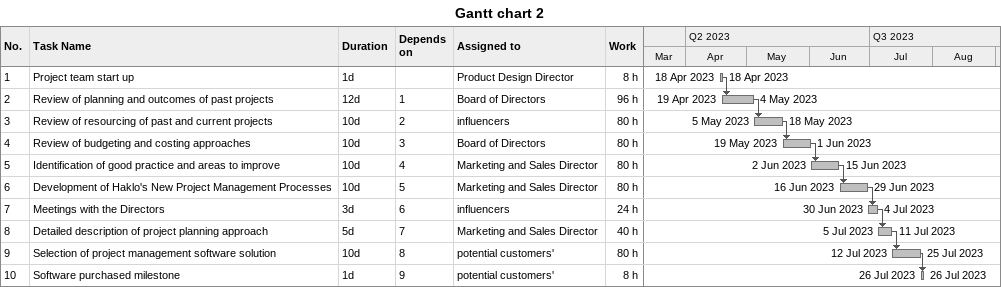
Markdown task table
Gantt chart 2

| ID | Task | Duration | Start | Finish | Predecessors | Resources | Work (h) |
|---|---|---|---|---|---|---|---|
| 1 | Project team start up | 1d | 2023-04-18 | 2023-04-18 |  | Product Design Director | 8 |
| 2 | Review of planning and outcomes of past projects | 12d | 2023-04-19 | 2023-05-04 | 1 | Board of Directors | 96 |
| 3 | Review of resourcing of past and current projects | 10d | 2023-05-05 | 2023-05-18 | 2 | influencers | 80 |
| 4 | Review of budgeting and costing approaches | 10d | 2023-05-19 | 2023-06-01 | 3 | Board of Directors | 80 |
| 5 | Identification of good practice and areas to improve | 10d | 2023-06-02 | 2023-06-15 | 4 | Marketing and Sales Director | 80 |
| 6 | Development of Haklo's New Project Management Processes | 10d | 2023-06-16 | 2023-06-29 | 5 | Marketing and Sales Director | 80 |
| 7 | Meetings with the Directors | 3d | 2023-06-30 | 2023-07-04 | 6 | influencers | 24 |
| 8 | Detailed description of project planning approach | 5d | 2023-07-05 | 2023-07-11 | 7 | Marketing and Sales Director | 40 |
| 9 | Selection of project management software solution | 10d | 2023-07-12 | 2023-07-25 | 8 | potential customers' | 80 |
| 10 | Software purchased milestone | 1d | 2023-07-26 | 2023-07-26 | 9 | potential customers' | 8 |
